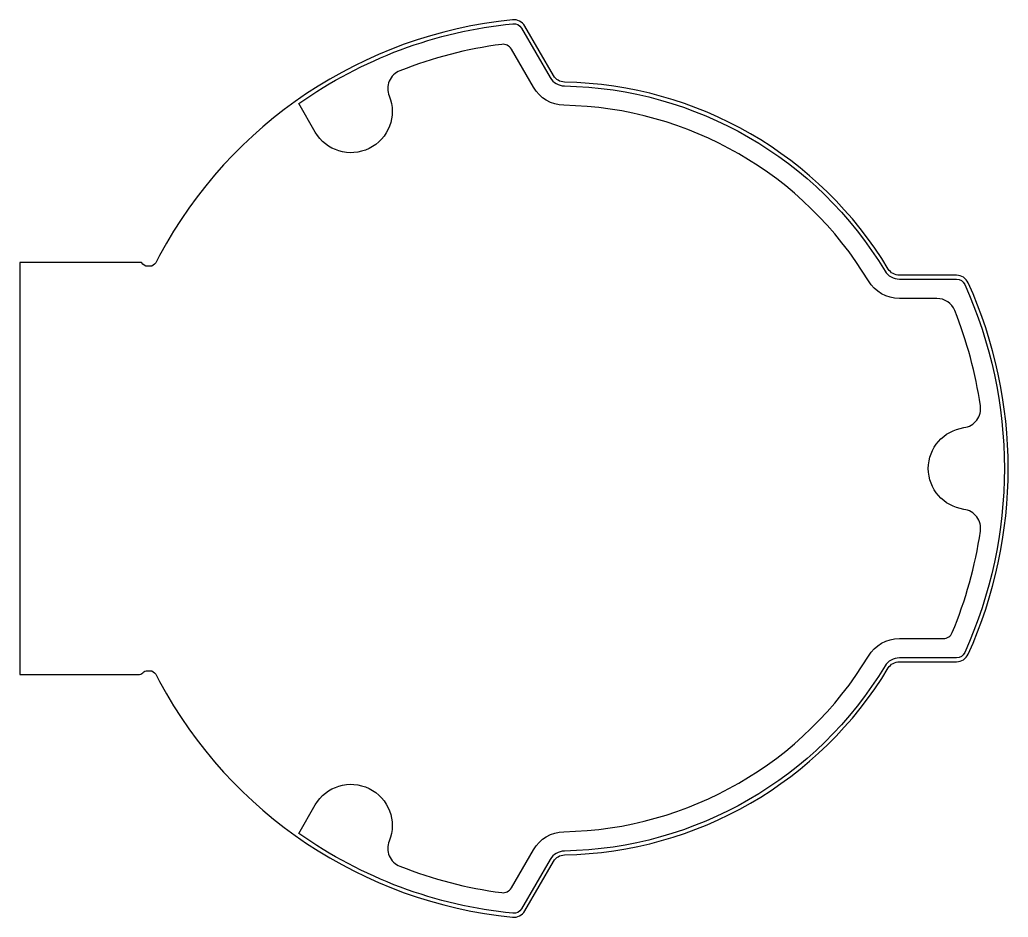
# Model space of a CAD drawing. Header units: millimetres. Extents: x -41.7 to 35, y -34.8 to 34.8.
import ezdxf

# ---------------------------------------------------------------- set-up
doc = ezdxf.new("R2010")
doc.units = ezdxf.units.MM

msp = doc.modelspace()

# ---------------------------------------------------------------- linework, layer by layer
for points in [[(-32.237, 15.964), (-32.256, 16), (-41.7, 16), (-41.7, -16), (-32.51, -16, 0.201513), (-32.153, -15.85, -0.201513), (-31.796, -15.7), (-31.595, -15.7, -0.276485), (-31.154, -15.964), (-30.852, -16.528, 0.249963), (-3.467, -34.828, 0.294716), (-2.502, -34.333), (-0.286, -30.495, -0.262938), (0.562, -29.995, 0.257938), (25.695, -15.484, -0.262938), (26.552, -15), (30.984, -15, 0.294716), (31.895, -14.412, 0.215438), (31.895, 14.412, 0.294716), (30.984, 15), (26.552, 15, -0.262938), (25.695, 15.484, 0.257938), (0.562, 29.995, -0.262938), (-0.286, 30.495), (-2.502, 34.333, 0.294716), (-3.467, 34.828, 0.249963), (-30.852, 16.528), (-31.154, 15.964, -0.276485), (-31.595, 15.7), (-31.796, 15.7, -0.276485)], [(-3.552, 32.552, 0.303056), (-4.298, 32.921, 0.061669), (-12.197, 30.878, 0.417146), (-13.036, 28.918, -0.933556), (-18.771, 26.113), (-20.047, 28.323, -0.129908), (-3.437, 34.529, -0.294716), (-2.761, 34.183), (-0.545, 30.345, 0.262938), (0.556, 29.695, -0.257938), (25.438, 15.329, 0.262938), (26.552, 14.7), (30.984, 14.7, -0.294716), (31.622, 14.288, -0.215438), (31.622, -14.288, -0.294716), (30.984, -14.7), (26.552, -14.7, 0.262938), (25.438, -15.329, -0.257938), (0.556, -29.695, 0.262938), (-0.545, -30.345), (-2.761, -34.183, -0.294716), (-3.437, -34.529, -0.129908), (-20.047, -28.323), (-18.771, -26.113, -0.933556), (-13.036, -28.918, 0.417146), (-12.197, -30.878, 0.061669), (-4.298, -32.921, 0.303056), (-3.552, -32.552), (-1.844, -29.595, -0.262938), (0.528, -28.195, 0.257938), (24.154, -14.555, -0.262938), (26.552, -13.2), (29.967, -13.2, 0.303056), (30.659, -12.738, 0.061669), (32.84, -4.876, 0.417146), (31.562, -3.17, -0.871243), (31.562, 3.17, 0.417146), (32.84, 4.876, 0.05772), (30.856, 12.254, 0.307357), (29.462, 13.2), (26.552, 13.2, -0.262938), (24.154, 14.555, 0.257938), (0.528, 28.195, -0.262938), (-1.844, 29.595)]]:
    msp.add_lwpolyline(points, format="xyb", close=True)

doc.saveas('drawing.dxf')
